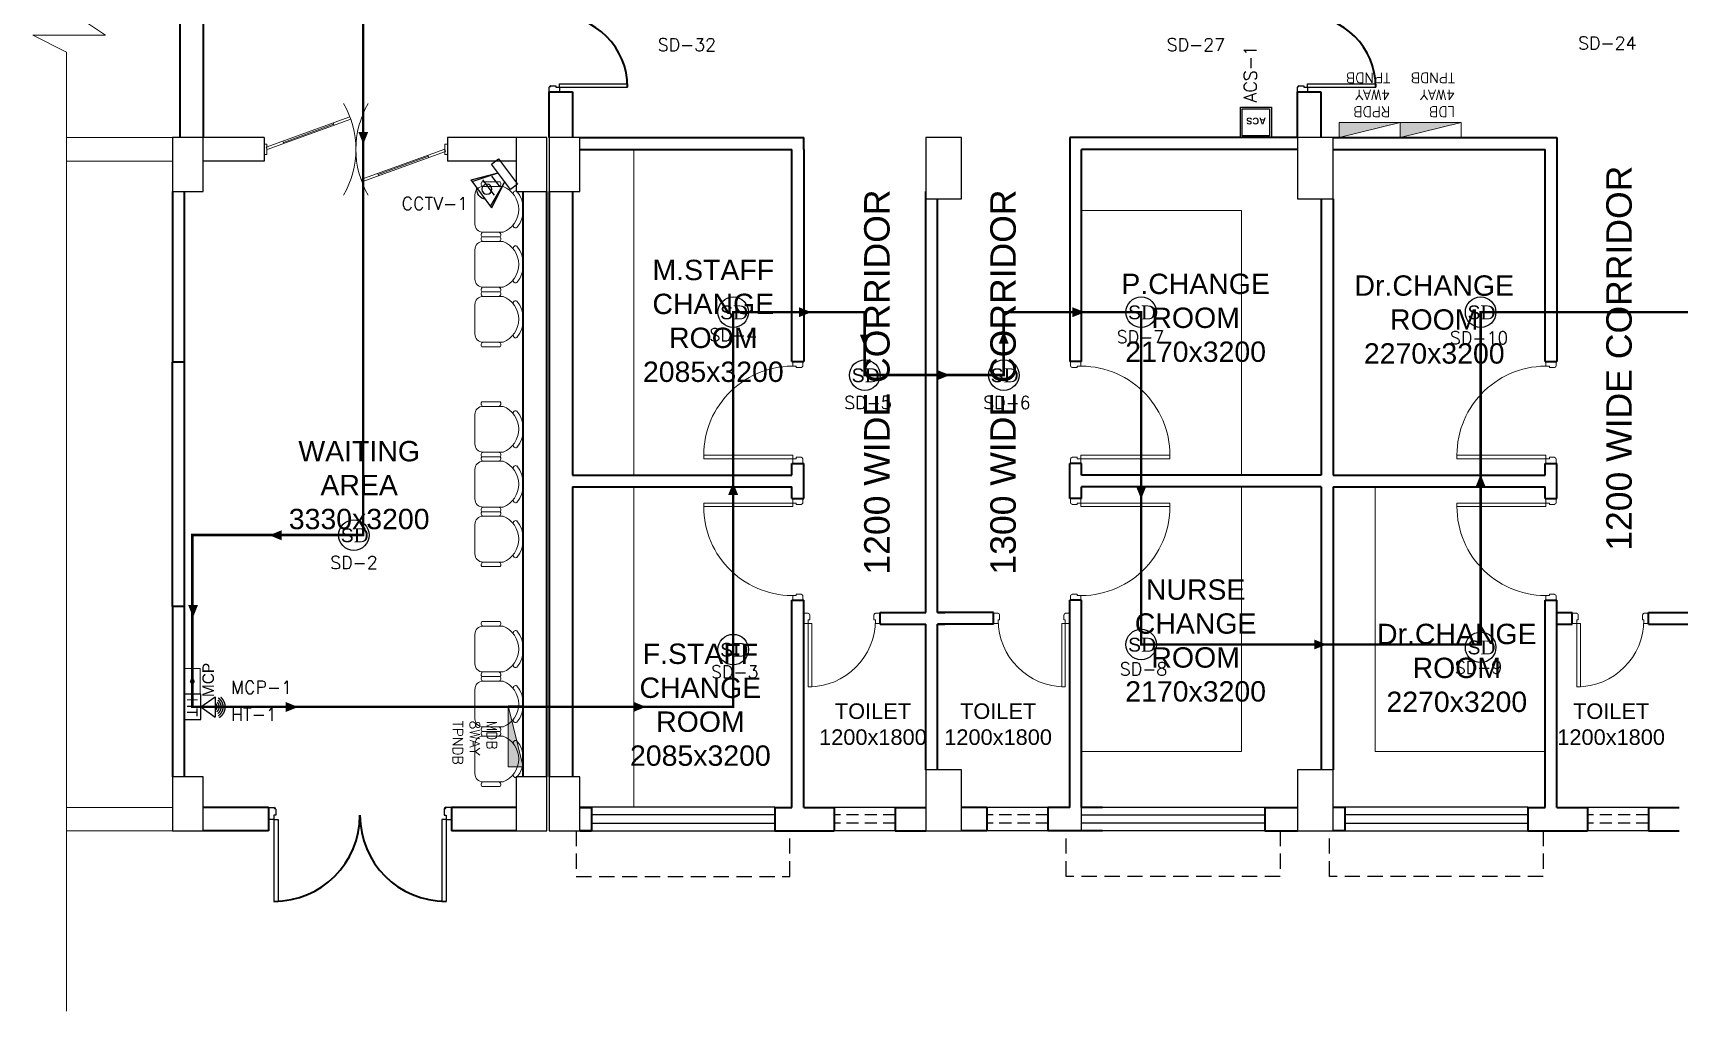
# Model space of a CAD drawing. Header units: millimetres. Extents: x 1327414 to 2124380, y -346496 to -91575.
# Drawn here: x 1803138 to 1819311, y -207854 to -198244 of the extents above; entities that cross this region are included whole.
import ezdxf
from ezdxf.enums import TextEntityAlignment as Align

# ---------------------------------------------------------------- set-up
doc = ezdxf.new("R2010")
doc.units = ezdxf.units.MM
doc.header["$LTSCALE"] = 600
doc.header["$MEASUREMENT"] = 0
for name, pattern in [('CONTINU', [0]), ('DASHED2', [0.375, 0.25, -0.125]), ('HIDDEN', [0.375, 0.25, -0.125])]:
    doc.linetypes.add(name, pattern=pattern)
for name, color, linetype in [('col', 5, 'Continuous'), ('ELE-LIGHTING TEXT', 7, 'Continuous'), ('FA-ELECTRONIC HOOTER', 6, 'Continuous'), ('Lines', 7, 'Continuous'), ('LV-ACS', 30, 'Continuous'), ('LV.CC CEMARA', 66, 'Continuous'), ('TEXT', 6, 'Continuous'), ('wall', 1, 'Continuous'), ('Window', 4, 'Continuous')]:
    doc.layers.add(name, color=color, linetype=linetype)
for name, color, linetype, lineweight in [('D.F', 251, 'Continuous', 5), ('DOOR', 144, 'Continuous', 13), ('ELE.DB', 1, 'Continuous', 20), ('FA-BELOW SMOKE DERECTOR', 1, 'Continuous', 25), ('FA-FIRE TEXT', 7, 'Continuous', 0), ('FA-MNUAL CALL POINT', 10, 'Continuous', 20), ('FA-SMOKE DETECTOR', 191, 'Continuous', 15), ('FA-ZONE-1 CABLE', 6, 'Continuous', 15), ('funiture', 30, 'Continuous', 13), ('furniture', 30, 'Continuous', 9), ('P-Wall', 8, 'Continuous', 35)]:
    doc.layers.add(name, color=color, linetype=linetype, lineweight=lineweight)
doc.styles.add('ARIAL', font='')
doc.styles.add('PDF Times New Roman', font='')
doc.styles.add('ROMANS', font='romans.shx')
doc.styles.get("Standard").update_dxf_attribs({"font": ''})
doc.styles.get('ARIAL').set_extended_font_data('Arial')
doc.styles.get('PDF Times New Roman').set_extended_font_data('Times New Roman')
doc.styles.get('Standard').set_extended_font_data('Stylus BT')

# ---------------------------------------------------------------- blocks, each defined once
blk = doc.blocks.new('D1')
at = {"layer": 'DOOR', "color": 8}
for p, q in [((19, 69), (825, 362)), ((27, 46), (833, 339)), ((184, 116), (668, 292)), ((672, 280), (663, 304)), ((0, 98), (24, 98)), ((0, 98), (0, 0)), ((0, 0), (24, 0)), ((19, 69), (27, 46)), ((24, 98), (24, 0)), ((180, 128), (188, 105)), ((1737, 52), (931, -241)), ((1745, 29), (939, -264)), ((1745, 29), (1737, 52)), ((1740, 98), (1740, 0)), ((1764, 98), (1740, 98)), ((1764, 0), (1740, 0)), ((1764, 98), (1764, 0)), ((1580, -18), (1096, -194)), ((1584, -30), (1576, -7)), ((1101, -206), (1092, -182))]:
    blk.add_line(p, q, dxfattribs=at)
for centre, start, end in [((0, 49), 330, 30), ((1764, 49), 150, 210)]:
    blk.add_arc(centre, 882, start, end, dxfattribs=at)
blk = doc.blocks.new('CH1')
for p, q in [((7.79, 8.86), (15.54, 8.86)), ((8.95, 10.63), (16.07, 10.63)), ((18.73, -5.67), (18.73, 5.67)), ((7.79, -8.86), (15.54, -8.86)), ((8.95, -10.63), (16.07, -10.63))]:
    blk.add_line(p, q)
for centre, radius, start, end in [((11.3, 0), 11.3, 141.456, 218.544), ((11.3, 0), 9.53, 111.63139, 248.36861), ((2.95, 6.24), 0.935, 339.0298, 121.3377), ((9.81, 9.9), 1.13, 139.80348, 247.85849), ((15.54, 5.67), 3.19, 0, 90), ((15.21, 9.9), 1.13, 292.14151, 40.19652), ((2.94, -6.24), 0.935, 238.6623, 20.9702), ((15.54, -5.67), 3.19, 270, 0), ((9.81, -9.9), 1.13, 112.14151, 220.19652), ((15.21, -9.9), 1.13, 319.80348, 67.85849)]:
    blk.add_arc(centre, radius, start, end)
blk = doc.blocks.new('A$C32852038')
at = {"xscale": 25.40000009536743, "yscale": 25.39999985694885, "zscale": 25.39999999999785, "rotation": 90}
blk.add_blockref('CH1', (0, -476), dxfattribs=at)
blk = doc.blocks.new('750')
at = {"layer": 'DOOR', "color": 8}
for p, q in [((-50, 705), (-47.5, 705)), ((-35, 690), (-35, 692.5)), ((-50, 45), (-47.5, 45)), ((-35, 60), (-35, 57.5)), ((50, 45), (50, 80)), ((50, 80), (675, 80)), ((50, 45), (675, 45)), ((675, 45), (675, 80))]:
    blk.add_line(p, q, dxfattribs=at)
for points in [[(15, 690), (15, 705), (50, 705), (50, 750), (-50, 750), (-50, 705)], [(-35, 690), (15, 690)], [(15, 60), (15, 45), (50, 45), (50, 0), (-50, 0), (-50, 45)], [(-35, 60), (15, 60)]]:
    blk.add_lwpolyline(points, dxfattribs=at)
for centre, radius, start, end in [((-35, 705), 12.5, 180, 270), ((15, 45), 660, 0, 90), ((-35, 45), 12.5, 90, 180)]:
    blk.add_arc(centre, radius, start, end, dxfattribs=at)
blk = doc.blocks.new('A$C19B8274B')
at = {"layer": 'DOOR'}
blk.add_line((-45, 925), (-80, 925), dxfattribs=at)
at = {"layer": 'DOOR', "color": 8}
for p, q in [((-80, 50), (-80, 925)), ((-45, 50), (-45, 925)), ((-45, 50), (-80, 50)), ((-955, -50), (-955, -47.5)), ((-940, -35), (-942.5, -35)), ((-60, -35), (-57.5, -35)), ((-45, -50), (-45, -47.5))]:
    blk.add_line(p, q, dxfattribs=at)
for points in [[(-940, 15), (-955, 15), (-955, 50), (-1000, 50), (-1000, -50), (-955, -50)], [(-940, -35), (-940, 15)], [(-60, 15), (-45, 15), (-45, 50), (0, 50), (0, -50), (-45, -50)], [(-60, -35), (-60, 15)]]:
    blk.add_lwpolyline(points, dxfattribs=at)
for centre, radius, start, end in [((-80, 50), 875, 90, 182.29244), ((-955, -35), 12.5, 270, 0), ((-45, -35), 12.5, 180, 270)]:
    blk.add_arc(centre, radius, start, end, dxfattribs=at)
blk = doc.blocks.new('W1800')
at = {"layer": 'wall', "color": 7}
for p, q in [((0, -58), (0, 173)), ((1800, 173), (1800, -58))]:
    blk.add_line(p, q, dxfattribs=at)
at = {"layer": 'Window'}
for p, q in [((0, 173), (1800, 173)), ((0, 98), (1800, 98)), ((1800, 18), (0, 18)), ((1800, -58), (0, -58))]:
    blk.add_line(p, q, dxfattribs=at)
blk = doc.blocks.new('rwgha')
at = {"color": 8, "lineweight": 25}
for p, q in [((3700, 7260), (3700, 7305)), ((3700, 7305), (3702.5, 7305)), ((3715, 7320), (3715, 7317.5)), ((3715, 7320), (3765, 7320)), ((3765, 7320), (3765, 7305)), ((3765, 7305), (3800, 7305)), ((3800, 7340), (4470, 7340)), ((3800, 7305), (3800, 7340)), ((3800, 7305), (4470, 7305)), ((3800, 7305), (3800, 7260)), ((11050, 7260), (11050, 7305)), ((11050, 7305), (11052.5, 7305)), ((11065, 7320), (11065, 7317.5)), ((11065, 7320), (11115, 7320)), ((11115, 7320), (11115, 7305)), ((11115, 7305), (11150, 7305)), ((11150, 7340), (11820, 7340)), ((11150, 7305), (11150, 7340)), ((11150, 7305), (11820, 7305)), ((11150, 7305), (11150, 7260)), ((3800, 7260), (3700, 7260)), ((3800, 7260), (3700, 7260)), ((11150, 7260), (11050, 7260)), ((11150, 7260), (11050, 7260)), ((940.5, 110), (940.5, 230)), ((940.5, 110), (940.5, 230)), ((940.5, 230), (994.5, 230)), ((994.5, 230), (994.5, 227)), ((1012.5, 212), (1009.5, 212)), ((1012.5, 212), (1012.5, 152)), ((2668.5, 212), (2671.5, 212)), ((2668.5, 212), (2668.5, 152)), ((2740.5, 230), (2686.5, 230)), ((2686.5, 230), (2686.5, 227)), ((2740.5, 110), (2740.5, 230)), ((994.5, 110), (940.5, 110)), ((1012.5, 152), (994.5, 152)), ((994.5, 152), (994.5, 110)), ((994.5, 110), (994.5, -694)), ((994.5, 110), (1036.5, 110)), ((1036.5, 110), (1036.5, -694)), ((2644.5, 110), (2644.5, -694)), ((2686.5, 110), (2644.5, 110)), ((2668.5, 152), (2686.5, 152)), ((2686.5, 152), (2686.5, 110)), ((2686.5, 110), (2740.5, 110)), ((2686.5, 110), (2686.5, -694))]:
    blk.add_line(p, q, dxfattribs=at)
at = {"color": 8}
for centre, radius, start, end in [((3765, 7305), 705, 0, 90), ((11115, 7305), 705, 0, 90), ((3715, 7305), 12.5, 90, 180), ((11065, 7305), 12.5, 90, 180), ((994.5, 212), 15, 0, 90), ((2686.5, 212), 15, 90, 180), ((994.5, 152), 846, 270, 0), ((2686.5, 152), 846, 180, 270)]:
    blk.add_arc(centre, radius, start, end, dxfattribs=at)
at = {"layer": 'col'}
for points in [[(0, 6280), (300, 6280), (300, 6810), (0, 6810)], [(3375, 6280), (3675, 6280), (3675, 6810), (3375, 6810)], [(3700, 6280), (4000, 6280), (4000, 6810), (3700, 6810)], [(7400, 6210), (7750, 6210), (7750, 6810), (7400, 6810)], [(11050, 6210), (11400, 6210), (11400, 6810), (11050, 6810)], [(0, 0), (300, 0), (300, 530), (0, 530)], [(3375, 0), (3675, 0), (3675, 530), (3375, 530)], [(3700, 0), (4000, 0), (4000, 530), (3700, 530)], [(7400, 0), (7750, 0), (7750, 600), (7400, 600)], [(11050, 0), (11400, 0), (11400, 600), (11050, 600)]]:
    blk.add_lwpolyline(points, close=True, dxfattribs=at)
at = {"layer": 'D.F', "linetype": 'Continuous'}
for p, q in [((-1043.8, 8073.2), (-658.5, 7817.8)), ((-1372.3, 7817.8), (-1043.8, 7648.7)), ((-658.5, 7817.8), (-1372.3, 7817.8)), ((-1043.8, 6810), (0, 6810)), ((-1043.8, 6580), (0, 6580)), ((-1043.8, 230), (0, 230)), ((-1043.8, 0), (0, 0))]:
    blk.add_line(p, q, dxfattribs=at)
at = {"layer": 'funiture'}
for p, q in [((4530, 6695), (4530, 3495)), ((4530, 3380), (4530, 230))]:
    blk.add_line(p, q, dxfattribs=at)
at = {"layer": 'funiture', "color": 8}
for points in [[(8930, 6095), (10500, 6095), (10500, 3495)], [(8930, 780), (10500, 780), (10500, 3380)], [(13485, 780), (11815, 780), (11815, 3380)]]:
    blk.add_lwpolyline(points, dxfattribs=at)
at = {"layer": 'Lines', "linetype": 'HIDDEN'}
for points in [[(3965, 0), (3965, -450), (6065, -450), (6065, 0)], [(10880, 0), (10880, -450), (8780, -450), (8780, 0)], [(13465, 0), (13465, -450), (11365, -450), (11365, 0)]]:
    blk.add_lwpolyline(points, dxfattribs=at)
at = {"layer": 'P-Wall', "color": 8, "linetype": 'Continuous'}
for p, q in [((70, 15490), (70, 6810)), ((300, 15490), (300, 6810)), ((4000, 6810), (6200, 6810)), ((6200, 6695), (6200, 6810)), ((11050, 6810), (8815, 6810)), ((11400, 6810), (13600, 6810)), ((4000, 6695), (6085, 6695)), ((11050, 6695), (8930, 6695)), ((11400, 6695), (13485, 6695)), ((0, 6280), (0, 4605)), ((115, 6280), (115, 4605)), ((3445, 530), (3445, 6280)), ((3675, 530), (3675, 6280)), ((3700, 6280), (3700, 530)), ((3700, 6210), (3700, 600)), ((3930, 6280), (3930, 3495)), ((3930, 6210), (3930, 3495)), ((11285, 6210), (11285, 3495)), ((11400, 6210), (11400, 3495)), ((115, 4605), (0, 4605)), ((0, 2205), (0, 4605)), ((115, 4605), (115, 2205)), ((6085, 4610), (6200, 4610)), ((8930, 4610), (8815, 4610)), ((13485, 4610), (13600, 4610)), ((6085, 3610), (6200, 3610)), ((8930, 3610), (8815, 3610)), ((13485, 3610), (13600, 3610)), ((3930, 3495), (6085, 3495)), ((11285, 3495), (8930, 3495)), ((11400, 3495), (13485, 3495)), ((3930, 3380), (3930, 530)), ((3930, 3380), (3930, 600)), ((3930, 3380), (6085, 3380)), ((6085, 3265), (6200, 3265)), ((8930, 3265), (8815, 3265)), ((11285, 3380), (8930, 3380)), ((11285, 3380), (11285, 600)), ((11400, 3380), (11400, 600)), ((11400, 3380), (13485, 3380)), ((13485, 3265), (13600, 3265)), ((6085, 2265), (6200, 2265)), ((8930, 2265), (8815, 2265)), ((13485, 2265), (13600, 2265)), ((115, 2205), (0, 2205)), ((0, 2205), (0, 530)), ((115, 2205), (115, 530)), ((6500, 230), (6500, 0)), ((7100, 230), (7100, 0)), ((8000, 230), (8000, 0)), ((8600, 230), (8600, 0)), ((13900, 230), (13900, 0)), ((14500, 230), (14500, 0))]:
    blk.add_line(p, q, dxfattribs=at)
at = {"layer": 'P-Wall'}
for p, q in [((3700, 6810), (3700, 7260)), ((3700, 7260), (3930, 7260)), ((3930, 7260), (3930, 6810)), ((11050, 6810), (11050, 7260)), ((11050, 7260), (11280, 7260)), ((11280, 7260), (11280, 6810))]:
    blk.add_line(p, q, dxfattribs=at)
at = {"layer": 'P-Wall', "color": 8}
for p, q in [((8815, 6810), (8815, 4610)), ((13600, 6810), (13600, 4610)), ((6085, 4610), (6085, 6695)), ((6200, 6695), (6200, 4610)), ((8930, 4610), (8930, 6695)), ((13485, 4610), (13485, 6695)), ((7400, 2145), (7400, 6280)), ((7515, 2145), (7515, 6210)), ((6085, 3495), (6085, 3610)), ((6200, 3265), (6200, 3610)), ((8815, 3265), (8815, 3610)), ((8930, 3495), (8930, 3610)), ((13485, 3495), (13485, 3610)), ((13600, 3265), (13600, 3610)), ((6085, 3265), (6085, 3380)), ((8930, 3265), (8930, 3380)), ((13485, 3265), (13485, 3380)), ((6085, 230), (6085, 2265)), ((6200, 230), (6200, 2265)), ((8815, 230), (8815, 2265)), ((8930, 230), (8930, 2265)), ((13485, 230), (13485, 2265)), ((13600, 230), (13600, 2265)), ((6950, 2030), (6950, 2145)), ((6950, 2145), (7400, 2145)), ((7515, 2145), (7585, 2145)), ((8065, 2145), (7515, 2145)), ((8065, 2030), (8065, 2145)), ((13600, 2145), (13750, 2145)), ((13750, 2030), (13750, 2145)), ((14500, 2030), (14500, 2145)), ((14500, 2145), (14985, 2145)), ((6950, 2030), (7400, 2030)), ((7400, 600), (7400, 2030)), ((7515, 2030), (7585, 2030)), ((7515, 600), (7515, 2030)), ((8065, 2030), (7515, 2030)), ((13600, 2030), (13750, 2030)), ((14500, 2030), (14985, 2030)), ((4000, 230), (4115, 230)), ((4115, 230), (4000, 230)), ((4115, 230), (4115, 0)), ((5915, 230), (6085, 230)), ((5915, 230), (5915, 0)), ((6200, 230), (6500, 230)), ((7100, 230), (7400, 230)), ((8000, 230), (7750, 230)), ((8815, 230), (8600, 230)), ((9135, 230), (8930, 230)), ((10730, 230), (11050, 230)), ((10730, 230), (10730, 0)), ((11515, 230), (11400, 230)), ((11515, 230), (11515, 0)), ((13315, 230), (13485, 230)), ((13315, 230), (13315, 0)), ((13600, 230), (13900, 230)), ((14500, 230), (14800, 230)), ((4000, 0), (4115, 0)), ((4115, 0), (4000, 0)), ((5915, 0), (6500, 0)), ((7100, 0), (7400, 0)), ((8000, 0), (7750, 0)), ((9135, 0), (8600, 0)), ((10730, 0), (11050, 0)), ((11515, 0), (11400, 0)), ((13315, 0), (13900, 0)), ((14500, 0), (14800, 0))]:
    blk.add_line(p, q, dxfattribs=at)
at = {"layer": 'P-Wall', "linetype": 'Continuous'}
for p, q in [((940.5, 230), (300, 230)), ((940.5, 230), (940.5, 0)), ((3375, 230), (2740.5, 230)), ((2740.5, 230), (2740.5, 0)), ((940.5, 0), (300, 0)), ((3375, 0), (2740.5, 0))]:
    blk.add_line(p, q, dxfattribs=at)
at = {"layer": 'wall', "linetype": 'Continuous'}
for p, q in [((900.5, 6810), (300, 6810)), ((900.5, 6810), (900.5, 6580)), ((3375, 6810), (2700.5, 6810)), ((2700.5, 6810), (2700.5, 6580)), ((900.5, 6580), (300, 6580)), ((3375, 6580), (2700.5, 6580))]:
    blk.add_line(p, q, dxfattribs=at)
at = {"layer": 'Window', "ltscale": 750}
for p, q in [((7100, 230), (6500, 230)), ((8600, 230), (8000, 230)), ((14500, 230), (13900, 230)), ((7100, 0), (6500, 0)), ((8600, 0), (8000, 0)), ((14500, 0), (13900, 0))]:
    blk.add_line(p, q, dxfattribs=at)
at = {"layer": 'Window', "linetype": 'HIDDEN', "ltscale": 0.8}
for p, q in [((7100, 155), (6500, 155)), ((7100, 75), (6500, 75)), ((8600, 155), (8000, 155)), ((8600, 75), (8000, 75)), ((14500, 155), (13900, 155)), ((14500, 75), (13900, 75))]:
    blk.add_line(p, q, dxfattribs=at)
at = {"layer": 'DOOR', "xscale": 1.020408162847161, "yscale": 1.020408162847161, "zscale": 1.020408162847161, "rotation": 180}
blk.add_blockref('D1', (2700.5, 6745), dxfattribs=at)
at = {"layer": 'DOOR', "linetype": 'Continuous', "xscale": -1}
for p, rotation in [((6142.5, 3610), 89.9999999999999), ((13542.5, 3610), 89.9999999999999), ((8872.5, 3265), 270)]:
    blk.add_blockref('A$C19B8274B', p, dxfattribs=dict(at, rotation=rotation))
at = {"layer": 'DOOR', "linetype": 'Continuous'}
for p, rotation in [((8872.5, 3610), 270), ((6142.5, 3265), 90), ((13542.5, 3265), 90)]:
    blk.add_blockref('A$C19B8274B', p, dxfattribs=dict(at, rotation=rotation))
at = {"layer": 'DOOR', "rotation": 270}
for p in [(6200, 2087.5), (13750, 2087.5)]:
    blk.add_blockref('750', p, dxfattribs=at)
at = {"layer": 'DOOR', "xscale": -1, "rotation": 89.9999999999999}
blk.add_blockref('750', (8815, 2087.5), dxfattribs=at)
at = {"layer": 'DOOR', "color": 7, "xscale": -1}
for p in [(5915, 57.5), (13315, 57.5)]:
    blk.add_blockref('W1800', p, dxfattribs=at)
at = {"layer": 'DOOR', "color": 7}
blk.add_blockref('W1800', (8930, 57.5), dxfattribs=at)
at = {"layer": 'furniture', "rotation": 90}
for p in [(2969.3, 6105), (2969.3, 5565), (2969.3, 5025), (2969.3, 3945), (2969.3, 3405), (2969.3, 2865), (2969.3, 1785), (2969.3, 1245), (2969.3, 705)]:
    blk.add_blockref('A$C32852038', p, dxfattribs=at)
at = {"layer": 'TEXT', "color": 8, "style": 'ARIAL'}
for s, p in [('1200 WIDE CORRIDOR', (14409.8, 4642.6)), ('1200 WIDE CORRIDOR', (7119, 4408.6)), ('1300 WIDE CORRIDOR', (8358.5, 4408.6))]:
    blk.add_text(s, height=250, rotation=90, dxfattribs=at).set_placement(p, align=Align.BOTTOM_CENTER)
at = {"layer": 'TEXT', "color": 8, "attachment_point": 5, "style": 'ARIAL'}
for s, insert, char_height, width in [('M.STAFF CHANGE ROOM 2085x3200', (5312, 5008.4), 200, 1382.81), ('\\PP.CHANGE ROOM\\P2170x3200', (10050.5, 5205.4), 200, 1674.857), ('\\PDr.CHANGE ROOM 2270x3200', (12394.7, 5188.4), 200, 1674.857), ('WAITING AREA 3330x3200', (1832.9, 3394.9), 200, 1382.81), ('NURSE\\PCHANGE ROOM 2170x3200', (10050.5, 1868.1), 200, 1674.857), ('Dr.CHANGE\\PROOM \\P2270x3200', (12616.3, 1598.9), 200, 2421.577), ('F.STAFF CHANGE ROOM 2085x3200', (5185.1, 1237.1), 200, 1382.81), ('TOILET\\P1200x1800', (6880.1, 1046.4), 153, 1626.956), ('TOILET\\P1200x1800', (8110.1, 1046.4), 153, 1626.956), ('TOILET\\P1200x1800', (14132.6, 1046.4), 153, 1626.956)]:
    blk.add_mtext(s, dxfattribs=dict(at, insert=insert, char_height=char_height, width=width))
blk = doc.blocks.new('SMOKE DETECTOR')
at = {"layer": 'FA-BELOW SMOKE DERECTOR', "color": 7}
blk.add_circle((931029, -118294), 166, dxfattribs=at)
at = {"layer": 'FA-BELOW SMOKE DERECTOR', "insert": (930887, -118373), "char_height": 150, "attachment_point": 7, "style": 'PDF Times New Roman'}
blk.add_mtext('{\\fArial|b0|i0|c0|p34;S}D', dxfattribs=at)
blk = doc.blocks.new('MCP')
at = {"layer": 'FA-MNUAL CALL POINT'}
h = blk.add_hatch(color=256, dxfattribs=at)
h.set_gradient(color1=(255, 0, 0), color2=(255, 39, 39), centered=1, one_color=1, tint=0.57958)
h.paths.add_polyline_path([(417504, 744464, 1), (417478, 744464, 1)])
blk.add_lwpolyline([(417408, 744516), (417574, 744516), (417574, 744412), (417408, 744412)], close=True, dxfattribs=at)
blk.add_circle((417490, 744464), 13, dxfattribs=at)
at = {"layer": 'FA-MNUAL CALL POINT', "insert": (417500, 744322), "char_height": 75, "width": 244.76, "attachment_point": 8}
blk.add_mtext('MCP', dxfattribs=at)
blk = doc.blocks.new('110DB FIRE HOOTER')
at = {"layer": 'FA-ELECTRONIC HOOTER', "color": 53, "linetype": 'DASHED2'}
for p, q in [((-0.238, 0), (-0.238, -0.311)), ((0.238, 0), (-0.238, 0)), ((0.238, -0.311), (0.238, 0)), ((-0.238, -0.311), (0.238, -0.311))]:
    blk.add_line(p, q, dxfattribs=at)
at = {"layer": 'FA-ELECTRONIC HOOTER', "color": 53, "linetype": 'DASHED2', "ltscale": 0.1}
for p, q in [((0, -0.311), (-0.19, -0.576)), ((0.19, -0.576), (-0.19, -0.576)), ((0, -0.311), (0.19, -0.576))]:
    blk.add_line(p, q, dxfattribs=at)
for radius, start, end in [(0.118, 220.3172, 319.6828), (0.08, 230.7147, 309.2853), (0.231, 210.2007, 319.4187), (0.193, 212.22, 327.78), (0.155, 215.2483, 324.7517)]:
    blk.add_arc((0, -0.536), radius, start, end, dxfattribs=at)
at = {"layer": 'FA-ELECTRONIC HOOTER', "color": 53, "insert": (0.165, -0.247), "char_height": 0.1942, "width": 0.36807, "attachment_point": 1, "rotation": 180}
blk.add_mtext('HT', dxfattribs=at)
blk = doc.blocks.new('CC CEMARA')
at = {"layer": 'LV.CC CEMARA', "linetype": 'ByBlock'}
for p, q in [((94, -242), (19, -67)), ((19, -67), (104, -231)), ((47, -104), (105, -35)), ((240, -67), (65, -12)), ((232, -76), (65, -12)), ((81, -159), (163, -62)), ((94, -242), (240, -67))]:
    blk.add_line(p, q, dxfattribs=at)
blk.add_lwpolyline([(111, 43), (66, 80), (-66, -80), (-22, -117)], close=True, dxfattribs=at)
blk.add_circle((133, -123), 32.9, dxfattribs=at)
blk.add_arc((132, -124), 66.7, 275.3702, 5.5412, dxfattribs=at)
blk = doc.blocks.new('ACS')
at = {"layer": 'LV-ACS'}
for points in [[(-346, 0), (346, 0), (346, -681), (-346, -681)], [(-306, -40), (306, -40), (306, -641), (-306, -641)]]:
    blk.add_lwpolyline(points, close=True, dxfattribs=at)
at = {"layer": 'LV-ACS', "color": 0, "insert": (-224, -295), "char_height": 150, "width": 1536.56, "attachment_point": 1}
blk.add_mtext('{\\fArial|b1|i0|c0|p34;ACS}', dxfattribs=at)
blk = doc.blocks.new('FREAWFRED')
at = {"layer": 'ELE.DB'}
h = blk.add_hatch(color=1, dxfattribs=at)
h.dxf.hatch_style = 1
h.paths.add_polyline_path([(150, 0), (150, 600), (0, 600)])
blk.add_line((0, 600), (150, 0), dxfattribs=at)
blk.add_lwpolyline([(0, 0), (0, 600), (150, 600), (150, 0)], close=True, dxfattribs=at)

msp = doc.modelspace()

# ---------------------------------------------------------------- linework, layer by layer
at = {"layer": 'D.F', "linetype": 'Continuous'}
msp.add_line((1803466.9, -198434.1), (1803466.9, -207854.4), dxfattribs=at)
at = {"layer": 'FA-SMOKE DETECTOR', "color": 211}
for points in [[(1806383.9, -199216.5, 97.3, 0, 0), (1806383.9, -199337.8, 0, 0, 0)], [(1810664.4, -200987.8, 97.3, 0, 0), (1810785.7, -200987.8, 0, 0, 0)], [(1813350.7, -200987.8, 97.3, 0, 0), (1813471.9, -200987.8, 0, 0, 0)], [(1811310.7, -201207.9, 97.3, 0, 0), (1811310.7, -201329.2, 0, 0, 0)], [(1812675.7, -201296.8, 97.3, 0, 0), (1812675.7, -201175.5, 0, 0, 0)], [(1812025.7, -201605.8, 97.3, 0, 0), (1812146.9, -201605.8, 0, 0, 0)], [(1810017.3, -202782.8, 97.3, 0, 0), (1810017.3, -202661.5, 0, 0, 0)], [(1817360.7, -202702.8, 97.3, 0, 0), (1817360.7, -202581.6, 0, 0, 0)], [(1814025.7, -202702.8, 97.3, 0, 0), (1814025.7, -202824.1, 0, 0, 0)], [(1805581.5, -203179.5, 97.3, 0, 0), (1805460.2, -203179.5, 0, 0, 0)], [(1804711.9, -203864.1, 97.3, 0, 0), (1804711.9, -203985.4, 0, 0, 0)], [(1815725.7, -204252.8, 97.3, 0, 0), (1815846.9, -204252.8, 0, 0, 0)], [(1805622.7, -204867.1, 97.3, 0, 0), (1805744, -204867.1, 0, 0, 0)], [(1809040.7, -204865.5, 97.3, 0, 0), (1809161.9, -204865.5, 0, 0, 0)]]:
    msp.add_lwpolyline(points, format="xyseb", dxfattribs=at)
at = {"layer": 'FA-ZONE-1 CABLE', "color": 211}
msp.add_lwpolyline([(1804950.4, -194677.6, 25, 25, 0), (1806383.2, -194677.6, 25, 25, 0), (1806383.2, -203177.8, 25, 25, 0), (1804704.6, -203177.8, 25, 25, 0), (1804704.6, -204865.5, 25, 25, 0), (1810018.2, -204865.5, 25, 25, 0), (1810018.2, -200987.8, 25, 25, 0), (1811310.7, -200987.8, 25, 25, 0), (1811310.7, -201605.8, 25, 25, 0), (1812675.7, -201605.8, 25, 25, 0), (1812675.7, -200987.8, 25, 25, 0), (1814025.7, -200987.8, 25, 25, 0), (1814025.7, -204252.8, 25, 25, 0), (1817360.7, -204252.8, 25, 25, 0), (1817360.7, -200987.8, 25, 25, 0), (1821218.6, -200987.8, 25, 25, 0)], format="xyseb", dxfattribs=at)

# ---------------------------------------------------------------- block references
at = {"layer": 'ELE.DB', "linetype": 'ByBlock'}
for p, rotation in [((1816571, -199272.8), 89.99999999999991), ((1817171, -199272.8), 89.99999999999991), ((1807955.7, -204854.9), 180)]:
    msp.add_blockref('FREAWFRED', p, dxfattribs=dict(at, rotation=rotation))
at = {"layer": 'FA-BELOW SMOKE DERECTOR', "color": 6, "xscale": 0.9035551315104862, "yscale": 0.9035551315104862, "zscale": 0.9035551315104862}
for p in [(968782.4, -94102.8), (972789.9, -94102.8), (976124.9, -94102.8), (970074.9, -94720.8), (971439.9, -94720.8), (965054.9, -96292.8), (968782.4, -97417.8), (972789.9, -97367.8), (976124.9, -97395.1)]:
    msp.add_blockref('SMOKE DETECTOR', p, dxfattribs=at)
at = {"layer": 'FA-ELECTRONIC HOOTER', "color": 1, "xscale": 524.5490323392462, "yscale": 524.5490323392462, "zscale": 524.5490323392462, "rotation": 89.9999999999999}
msp.add_blockref('110DB FIRE HOOTER', (1804625.7, -204865.5), dxfattribs=at)
at = {"layer": 'FA-MNUAL CALL POINT', "xscale": 1.510701213137029, "yscale": 1.510701213137029, "zscale": 1.510701213137029, "rotation": 89.9999999999999}
msp.add_blockref('MCP', (2929366.9, -835318.8), dxfattribs=at)
at = {"layer": 'LV-ACS', "color": 0, "xscale": 0.4402729995893681, "yscale": 0.4402729995893681, "zscale": 0.4402729995893681, "rotation": 180}
msp.add_blockref('ACS', (1815153.3, -199272.8), dxfattribs=at)
at = {"layer": 'LV.CC CEMARA', "xscale": -1.500000000000001, "yscale": 1.5, "zscale": 1.5, "rotation": 357.2623958888427}
msp.add_blockref('CC CEMARA', (1807806.6, -199605), dxfattribs=at)
at = {"layer": 'P-Wall'}
msp.add_blockref('rwgha', (1804510.7, -206082.8), dxfattribs=at)

# ---------------------------------------------------------------- texts
at = {"layer": 'ELE-LIGHTING TEXT', "char_height": 100, "attachment_point": 1}
for s, insert, width, rotation in [('{\\Fromans.shx|c228;RPDB 4WAY TPNDB\\P}', (1816472.3, -199068.5), 671.872, 180), ('{\\Fromans.shx|c228;LDB 4WAY TPNDB}', (1817109.1, -199068.5), 671.872, 180), ('{\\Fromans.shx|c228;MDB 8WAY TPNDB\\P}', (1807696.9, -205001.2), 589.505, 270)]:
    msp.add_mtext(s, dxfattribs=dict(at, insert=insert, width=width, rotation=rotation))
at = {"layer": 'FA-FIRE TEXT', "color": 200, "linetype": 'CONTINU', "char_height": 125, "width": 349.838, "attachment_point": 1, "style": 'ROMANS'}
for s, insert in [('{\\C256;SD-32\\P}', (1809276.4, -198297.2)), ('{\\C256;SD-27\\P}', (1814276.4, -198297.2)), ('{\\C256;SD-24\\P}', (1818318.6, -198280.8)), ('{\\C256;CCTV-1\\P}', (1806760.2, -199857.6)), ('{\\C256;SD-4\\P}', (1809785.1, -201147.1)), ('{\\C256;SD-7\\P}', (1813785.8, -201167.6)), ('{\\C256;SD-10\\P}', (1817059.4, -201176.8)), ('{\\C256;SD-5\\P}', (1811108.6, -201813.7)), ('{\\C256;SD-6\\P}', (1812473.6, -201813.7)), ('{\\C256;SD-2\\P}', (1806059.4, -203385.5)), ('{\\C256;SD-9\\P}', (1817107, -204415.1)), ('{\\C256;SD-3\\P}', (1809800.4, -204458.7)), ('{\\C256;SD-8\\P}', (1813816.3, -204431.2)), ('{\\C256;MCP-1\\P}', (1805083.9, -204611.3)), ('{\\C256;HT-1\\P}', (1805083.9, -204876.1))]:
    msp.add_mtext(s, dxfattribs=dict(at, insert=insert))
at = {"layer": 'FA-FIRE TEXT', "color": 200, "linetype": 'CONTINU', "insert": (1815035.4, -198926.6), "char_height": 125, "width": 349.838, "attachment_point": 1, "rotation": 90, "style": 'ROMANS'}
msp.add_mtext('{\\C256;ACS-1\\P}', dxfattribs=at)

doc.saveas('drawing.dxf')
